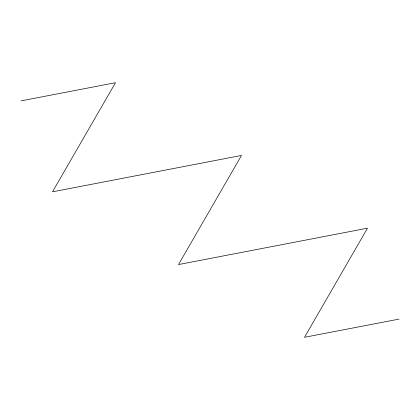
<?xml version="1.0" encoding="UTF-8"?>
<svg xmlns="http://www.w3.org/2000/svg" width="420" height="420" viewBox="0 0 420 420"><rect width="100%" height="100%" fill="white"/><g stroke="black" fill="none" stroke-linecap="round" stroke-linejoin="round"><path stroke-width="0.63" d="M21 100.884L115.5 82.698L52.5 191.814L241.5 155.442L178.5 264.558L367.5 228.186L304.5 337.302L399 319.116"/></g></svg>
